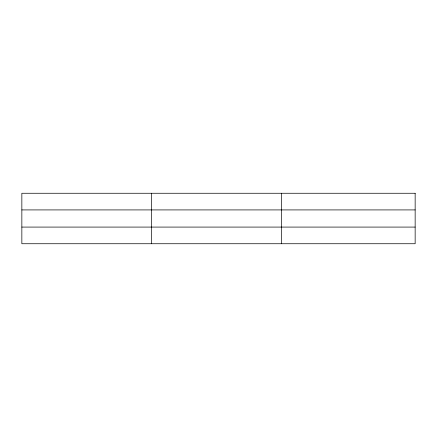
<?xml version="1.0" encoding="UTF-8"?>
<svg xmlns="http://www.w3.org/2000/svg" width="437" height="437" viewBox="0 0 437 437"><rect width="100%" height="100%" fill="white"/><g stroke="black" fill="none" stroke-linecap="round" stroke-linejoin="round"><path stroke-width="0.66" d="M151.639 193.263L151.639 243.737M281.428 193.263L281.428 243.737M21.85 209.918L415.15 209.918M21.85 227.082L415.15 227.082M415.15 193.263L415.15 243.737L21.85 243.737L21.85 193.263L415.15 193.263"/></g></svg>
